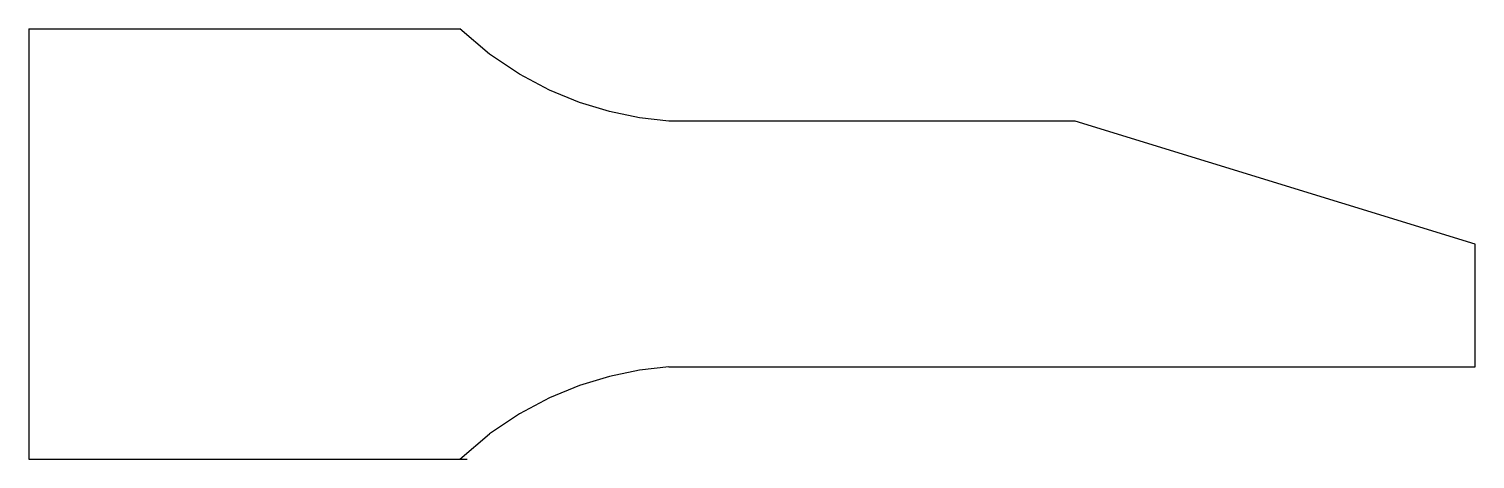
# Model space of a CAD drawing. Extents: x 0 to 470, y -70 to 70.
import ezdxf

# ---------------------------------------------------------------- set-up
doc = ezdxf.new("R2010")
doc.units = 0
doc.layers.get('0').update_dxf_attribs({"linetype": 'CONTINUOUS'})

msp = doc.modelspace()

# ---------------------------------------------------------------- linework, layer by layer
for p, q in [((0, 70), (140, 70)), ((0, 70), (0, -70)), ((149.74, 61.76), (140, 70)), ((159.48, 55.23), (149.74, 61.76)), ((169.23, 50.07), (159.48, 55.23)), ((178.97, 46.07), (169.23, 50.07)), ((188.71, 43.11), (178.97, 46.07)), ((198.45, 41.1), (188.71, 43.11)), ((208, 40), (198.45, 41.1)), ((340, 40), (208, 40)), ((470, 0), (340, 40)), ((470, -40), (470, 0)), ((198.45, -41.1), (188.71, -43.11)), ((208, -40), (198.45, -41.1)), ((208, -40), (470, -40)), ((178.97, -46.07), (169.23, -50.07)), ((188.71, -43.11), (178.97, -46.07)), ((169.23, -50.07), (159.48, -55.23)), ((159.48, -55.23), (149.74, -61.76)), ((140, -70), (149.74, -61.76)), ((0, -70), (142.45, -70))]:
    msp.add_line(p, q)

doc.saveas('drawing.dxf')
